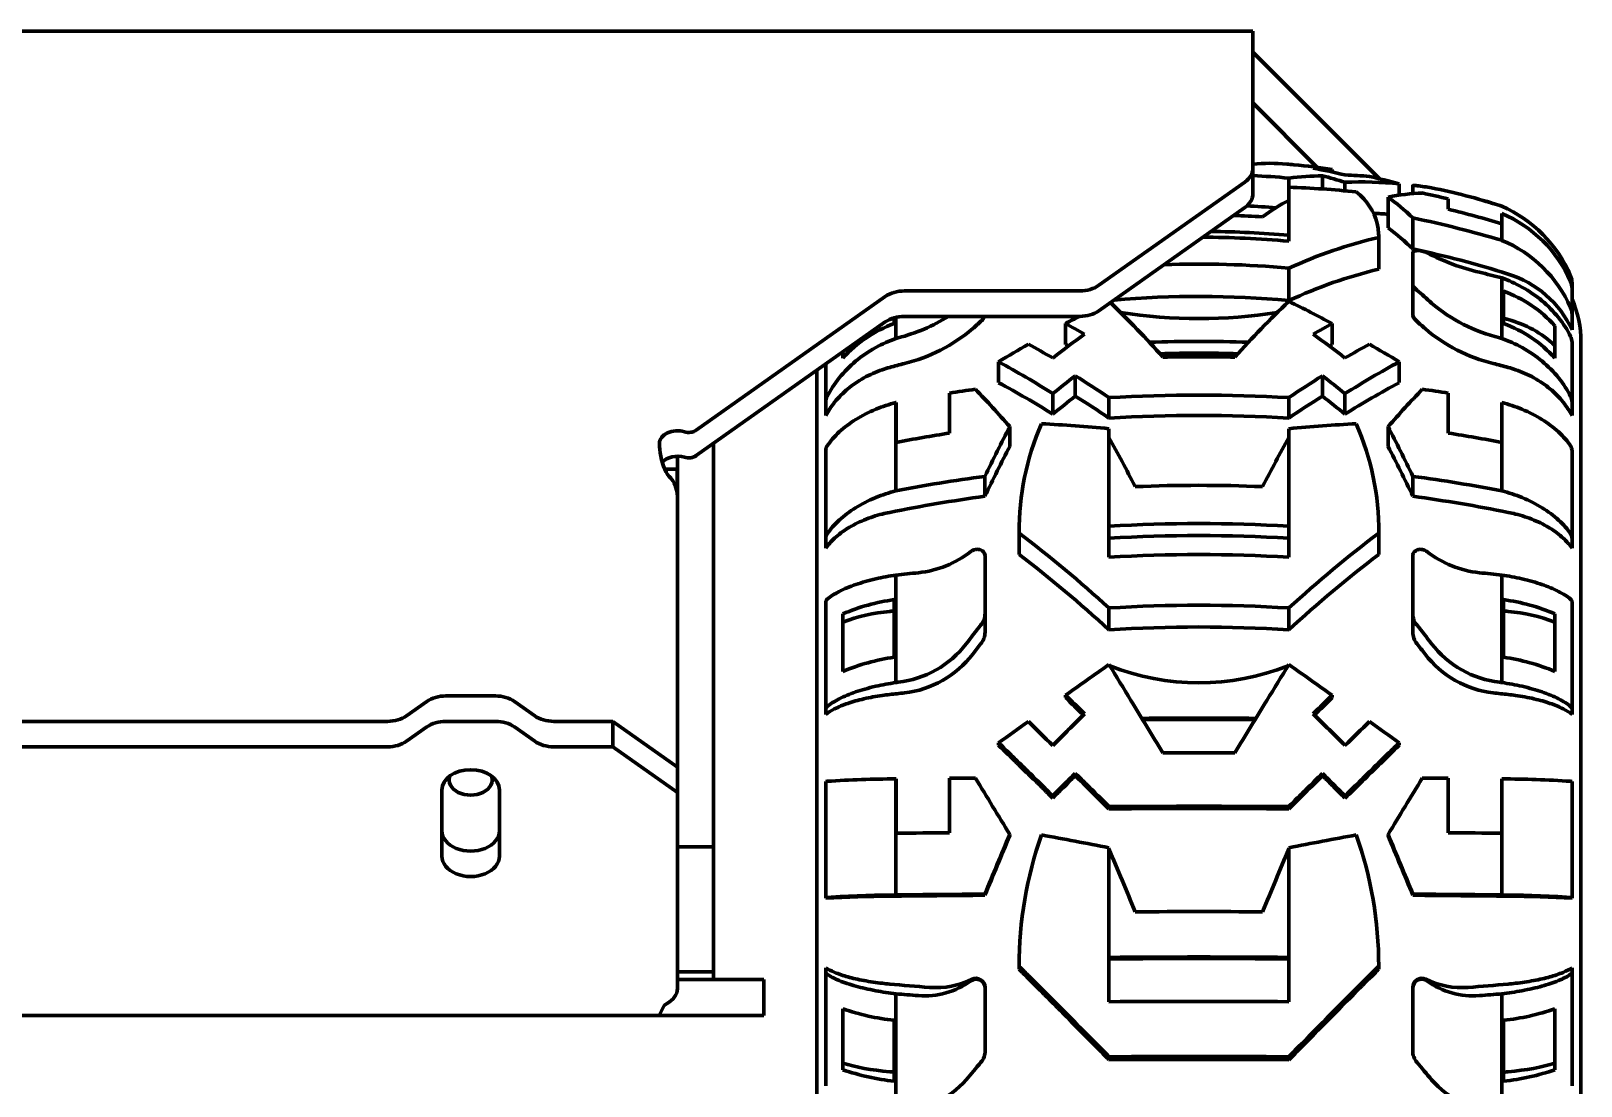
# Model space of a CAD drawing. Header units: millimetres. Extents: x 0 to 1189, y 0 to 841.
# Drawn here: x 292 to 378.2, y 641 to 699.7 of the extents above; entities that cross this region are included whole.
import ezdxf

# ---------------------------------------------------------------- set-up
doc = ezdxf.new("R2010")
doc.units = ezdxf.units.MM
doc.header["$LTSCALE"] = 0.75
doc.layers.add('Visible', color=7, linetype='Continuous', lineweight=70)

msp = doc.modelspace()

# ---------------------------------------------------------------- linework, layer by layer
at = {"layer": 'Visible', "extrusion": (0, 1, 0)}
for p, q in [((359.91, 699.695), (223.91, 699.695)), ((359.91, 699.695), (359.91, 699.106)), ((359.91, 692.049), (359.91, 699.106)), ((359.992, 698.445), (359.91, 698.527)), ((359.992, 698.445), (366.959, 691.478)), ((363.493, 692.116), (359.91, 695.699)), ((359.91, 690.635), (359.91, 692.049)), ((361.91, 691.013), (361.91, 691.521)), ((363.785, 690.913), (363.785, 691.65)), ((364.328, 691.858), (364.328, 691.995)), ((351.35, 685.557), (359.471, 691.299)), ((361.91, 691.013), (361.91, 688.013)), ((365.035, 690.81), (365.035, 691.284)), ((367.433, 688.749), (367.433, 690.464)), ((368.048, 690.571), (368.048, 691.204)), ((368.801, 690.658), (368.801, 691.091)), ((359.471, 689.885), (351.35, 684.142)), ((370.78, 689.784), (370.78, 690.357)), ((373.762, 689.957), (373.762, 689.957)), ((368.814, 687.58), (368.814, 689.302)), ((373.751, 689.549), (373.751, 688.983)), ((373.751, 689.549), (373.762, 689.546)), ((373.762, 688.058), (373.762, 689.546)), ((366.91, 688.221), (366.91, 686.455)), ((368.801, 687.353), (368.801, 685.677)), ((361.91, 684.709), (361.91, 686.513)), ((368.801, 683.954), (368.801, 685.677)), ((373.762, 682.607), (373.762, 685.97)), ((377.66, 685.684), (377.66, 685.683)), ((377.66, 685.398), (377.66, 685.683)), ((377.66, 685.398), (377.66, 683.948)), ((328.959, 677.502), (339.471, 684.935)), ((340.532, 685.246), (350.289, 685.246)), ((373.857, 683.432), (373.857, 685.236)), ((339.963, 683.432), (339.963, 683.753)), ((340.059, 682.607), (340.059, 683.778)), ((350.289, 683.832), (340.532, 683.832)), ((377.66, 683.086), (377.66, 683.948)), ((328.959, 676.088), (339.471, 683.521)), ((349.492, 682.27), (349.492, 683.431)), ((364.328, 682.27), (364.328, 683.431)), ((376.71, 683.309), (376.71, 681.514)), ((337.11, 681.852), (337.11, 681.514)), ((377.66, 682.392), (377.66, 679.062)), ((378.16, 621.105), (378.16, 682.413)), ((336.16, 681.18), (336.16, 679.062)), ((345.772, 680.145), (345.772, 681.305)), ((368.048, 680.145), (368.048, 681.305)), ((335.66, 680.827), (335.66, 621.105)), ((350.035, 679.394), (350.035, 680.533)), ((363.785, 679.394), (363.785, 680.533)), ((343.04, 677.339), (343.04, 679.564)), ((348.785, 678.394), (348.785, 679.533)), ((351.91, 678.18), (351.91, 679.311)), ((361.91, 678.18), (361.91, 679.311)), ((365.035, 678.394), (365.035, 679.533)), ((370.78, 677.339), (370.78, 679.564)), ((336.16, 678.318), (336.16, 679.062)), ((340.07, 679.047), (340.059, 679.045)), ((340.059, 674.136), (340.059, 679.045)), ((340.07, 679.047), (340.07, 676.826)), ((373.751, 679.047), (373.751, 676.826)), ((373.751, 679.047), (373.762, 679.045)), ((373.762, 674.136), (373.762, 679.045)), ((377.66, 678.318), (377.66, 679.062)), ((346.388, 676.604), (346.388, 677.702)), ((351.91, 670.438), (351.91, 677.586)), ((361.91, 677.586), (361.91, 670.438)), ((367.433, 676.604), (367.433, 677.702)), ((329.92, 676.768), (329.92, 673.854)), ((327.92, 673.854), (327.92, 676.054)), ((336.16, 676.388), (336.16, 671.503)), ((377.66, 676.388), (377.66, 671.503)), ((327.904, 675.332), (327.904, 674.71)), ((327.91, 675.272), (327.91, 673.858)), ((327.904, 674.71), (327.904, 673.918)), ((345.007, 673.829), (345.007, 674.932)), ((368.814, 673.829), (368.814, 674.932)), ((327.91, 658.771), (327.91, 673.858)), ((327.92, 673.854), (327.92, 672.793)), ((329.92, 672.793), (329.92, 673.854)), ((327.92, 672.793), (327.92, 663.45)), ((329.92, 672.793), (329.92, 663.45)), ((336.16, 670.951), (336.16, 671.503)), ((346.91, 671.785), (346.91, 670.596)), ((366.91, 671.785), (366.91, 670.596)), ((377.66, 670.951), (377.66, 671.503)), ((345.02, 670.497), (345.02, 667.307)), ((368.801, 670.497), (368.801, 667.307)), ((340.059, 663.474), (340.059, 669.449)), ((373.762, 663.474), (373.762, 669.449)), ((339.963, 664.878), (339.963, 668.083)), ((373.857, 664.878), (373.857, 668.083)), ((336.16, 667.973), (336.16, 662.011)), ((337.11, 667.288), (337.11, 664.087)), ((345.02, 666.272), (345.02, 667.307)), ((351.91, 666.404), (351.91, 667.619)), ((361.91, 666.404), (361.91, 667.619)), ((368.801, 666.272), (368.801, 667.307)), ((376.71, 667.288), (376.71, 664.087)), ((377.66, 667.973), (377.66, 662.011)), ((327.92, 662.39), (327.92, 663.45)), ((329.92, 662.39), (329.92, 663.45)), ((312.85, 661.627), (313.971, 662.42)), ((315.032, 662.731), (317.789, 662.731)), ((318.85, 662.42), (319.971, 661.627)), ((327.92, 662.39), (327.92, 654.783)), ((329.92, 662.39), (329.92, 654.783)), ((349.492, 662.643), (349.492, 662.769)), ((364.328, 662.643), (364.328, 662.769)), ((272.032, 661.317), (311.789, 661.317)), ((317.789, 661.317), (315.032, 661.317)), ((321.032, 661.317), (324.31, 661.317)), ((324.31, 661.317), (327.91, 658.771)), ((324.31, 659.902), (324.31, 661.317)), ((336.16, 661.705), (336.16, 662.011)), ((377.66, 661.705), (377.66, 662.011)), ((313.971, 661.006), (312.85, 660.213)), ((318.85, 661.006), (319.971, 660.213)), ((311.789, 659.902), (272.032, 659.902)), ((324.31, 659.902), (321.032, 659.902)), ((324.31, 659.902), (327.91, 657.357)), ((345.772, 659.995), (345.772, 660.121)), ((368.048, 659.995), (368.048, 660.121)), ((327.91, 657.357), (327.91, 658.771)), ((327.92, 658.359), (327.91, 658.359)), ((336.16, 657.971), (336.16, 651.516)), ((340.07, 658.122), (340.059, 658.122)), ((340.059, 651.666), (340.059, 658.122)), ((340.07, 658.122), (340.07, 655.095)), ((343.04, 655.124), (343.04, 658.151)), ((350.035, 658.301), (350.035, 658.425)), ((363.785, 658.301), (363.785, 658.425)), ((370.78, 655.124), (370.78, 658.151)), ((373.751, 658.122), (373.751, 655.095)), ((373.751, 658.122), (373.762, 658.122)), ((373.762, 651.666), (373.762, 658.122)), ((377.66, 657.971), (377.66, 651.516)), ((314.81, 657.498), (314.81, 653.821)), ((318.01, 653.821), (318.01, 657.498)), ((327.91, 646.467), (327.91, 657.357)), ((348.785, 657.05), (348.785, 657.173)), ((365.035, 657.05), (365.035, 657.173)), ((351.91, 656.455), (351.91, 656.578)), ((361.91, 656.455), (361.91, 656.578)), ((327.92, 654.344), (327.92, 654.783)), ((327.92, 653.904), (327.92, 654.344)), ((327.92, 654.344), (329.92, 654.344)), ((329.92, 654.344), (329.92, 654.783)), ((329.92, 654.344), (329.92, 653.904)), ((346.388, 654.968), (346.388, 655.031)), ((351.91, 645.729), (351.91, 654.294)), ((361.91, 654.294), (361.91, 645.729)), ((367.433, 654.968), (367.433, 655.031)), ((327.92, 653.904), (327.92, 647.822)), ((329.92, 653.904), (329.92, 647.822)), ((345.007, 651.648), (345.007, 651.711)), ((368.814, 651.648), (368.814, 651.711)), ((336.16, 651.485), (336.16, 651.516)), ((377.66, 651.485), (377.66, 651.516)), ((327.92, 647.383), (327.92, 647.822)), ((327.92, 646.959), (327.92, 647.383)), ((327.92, 647.383), (329.92, 647.383)), ((329.92, 647.383), (329.92, 647.822)), ((329.92, 647.383), (329.92, 646.959)), ((336.16, 647.611), (336.16, 647.361)), ((346.91, 647.7), (346.91, 647.542)), ((366.91, 647.7), (366.91, 647.542)), ((377.66, 647.611), (377.66, 647.361)), ((327.91, 646.959), (328.052, 646.959)), ((329.324, 646.959), (328.052, 646.959)), ((329.324, 646.959), (329.474, 646.959)), ((329.474, 646.959), (330.535, 646.959)), ((330.535, 646.959), (331.21, 646.959)), ((332.71, 646.959), (331.21, 646.959)), ((332.71, 644.959), (332.71, 646.959)), ((336.16, 647.361), (336.16, 641.045)), ((345.02, 646.53), (345.02, 646.483)), ((368.801, 646.53), (368.801, 646.483)), ((377.66, 647.361), (377.66, 641.045)), ((340.059, 639.866), (340.059, 646.172)), ((345.02, 646.483), (345.02, 642.998)), ((368.801, 646.483), (368.801, 642.998)), ((373.762, 639.866), (373.762, 646.172)), ((256.91, 644.959), (326.91, 644.959)), ((328.052, 644.959), (326.91, 644.959)), ((329.324, 644.959), (328.052, 644.959)), ((329.324, 644.959), (329.474, 644.959)), ((330.535, 644.959), (329.474, 644.959)), ((330.535, 644.959), (331.21, 644.959)), ((332.71, 644.959), (331.21, 644.959)), ((337.11, 645.335), (337.11, 641.95)), ((376.71, 645.335), (376.71, 641.95)), ((339.963, 641.313), (339.963, 644.695)), ((373.857, 641.313), (373.857, 644.695)), ((351.91, 642.505), (351.91, 642.667)), ((361.91, 642.505), (361.91, 642.667))]:
    msp.add_line(p, q, dxfattribs=at)
at = {"layer": 'Visible', "extrusion": (1e-16, 0, -1)}
for centre, radius, start, end in [((-360.845, 681.288), 11.051, 85.14828, 94.93087), ((-356.91, 635.595), 56.914, 94.92336, 95.32618), ((-365.924, 668.226), 23.076, 87.79297, 95.28264), ((-363.134, 657.278), 34.36, 101.26852, 107.80131), ((-356.91, 635.595), 56.914, 106.17879, 107.22292), ((-370.785, 683.209), 7.375, 113.80812, 157.16397), ((-370.785, 683.209), 7.375, 113.80536, 157.15706), ((-359.241, 677.676), 13.774, 126.49125, 134.02552), ((-370.936, 682.861), 7.257, 112.91544, 156.32503), ((-373.187, 661.682), 27.271, 65.57624, 76.69432), ((-370.972, 681.383), 7.234, 112.68186, 156.03554), ((-375.441, 698.673), 12.734, 283.31263, 297.33223), ((-356.932, 631.647), 55.092, 87.96176, 95.18401), ((-373.219, 660.36), 26.847, 65.0879, 76.40901), ((-372.393, 680.631), 5.812, 107.13764, 155.00972), ((-376.66, 685.684), 1, 157.15706, 180), ((-317.187, 648.106), 50.422, 133.645, 138.43147), ((-356.912, 631.374), 53.568, 84.93842, 95.35331), ((-396.573, 648.164), 50.338, 41.56607, 46.4811), ((-375.794, 691.566), 9.183, 283.57659, 310.3682), ((-371.332, 678.417), 7.271, 110.32143, 137.70858), ((-372.269, 682.413), 5.891, 156.22295, 180), ((-337.774, 692.201), 9.861, 238.07625, 255.86637), ((-356.909, 711.108), 27.404, 260.83053, 279.16503), ((-372.559, 677.768), 6.081, 104.72867, 133.04944), ((-342.48, 676.604), 7.277, 42.44462, 69.77109), ((-338.342, 690.189), 9.242, 229.61122, 256.2374), ((-375.478, 690.193), 9.246, 283.75482, 310.37118), ((-371.341, 676.604), 7.277, 110.22891, 137.55538), ((-319.644, 633.421), 54.549, 118.61923, 122.29139), ((-356.91, 598.867), 82.916, 88.49848, 91.50152), ((-394.177, 633.421), 54.549, 57.70861, 61.38077), ((-321.198, 634.389), 51.937, 118.2394, 122.08476), ((-392.623, 634.389), 51.937, 57.91524, 61.7606), ((-319.645, 630.385), 57.667, 121.80288, 124.02211), ((-394.176, 630.385), 57.667, 55.97789, 58.19712), ((-361.749, 671.898), 14.839, 359.56369, 23.6898), ((-352.283, 671.941), 14.628, 156.13366, 180.61284), ((-356.91, 589.423), 85.015, 87.61241, 92.38759), ((-356.91, 588.127), 84.186, 86.59507, 93.40493), ((-301.181, 611.826), 75.407, 127.33177, 132.27839), ((-356.91, 589.031), 82.615, 86.53026, 93.46974), ((-412.639, 611.826), 75.407, 47.72161, 52.66823), ((-340.697, 675.302), 5.757, 232.1892, 263.87125), ((-356.91, 586.328), 84.259, 86.59801, 93.40199), ((-373.124, 675.302), 5.757, 276.12875, 307.8108), ((-301.626, 611.505), 74.447, 127.46504, 132.48814), ((-412.195, 611.505), 74.447, 47.51186, 52.53496), ((-341.466, 657.144), 11.041, 66.76278, 82.17855), ((-372.354, 657.144), 11.041, 97.82145, 113.23722), ((-340.717, 656.975), 10.501, 69.90769, 84.52236), ((-343.992, 667.326), 1.028, 181.05997, 219.27913), ((-356.91, 585.309), 82.462, 86.52378, 93.47622), ((-373.103, 656.975), 10.501, 95.47764, 110.09231), ((-356.91, 587.026), 79.536, 86.39573, 93.60427), ((-339.535, 669.049), 5.6, 217.58453, 263.36234), ((-343.978, 666.291), 1.042, 181.05691, 219.00485), ((-369.841, 666.29), 1.04, 320.98094, 358.99021), ((-374.28, 669.04), 5.59, 276.59544, 322.45493), ((-341.466, 653.893), 11.086, 66.86502, 82.2126), ((-339.886, 668.466), 5.608, 217.57313, 263.28642), ((-373.931, 668.46), 5.6, 276.67949, 322.45039), ((-372.355, 653.893), 11.086, 97.7874, 113.13498), ((-356.91, 676.894), 13.439, 248.35986, 291.63925), ((-356.911, -114.937), 776.355, 89.76938, 90.230546), ((-340.532, 590.638), 67.484, 86.35256, 89.59833), ((-373.289, 590.638), 67.484, 90.40167, 93.64744), ((-368.75, 647.72), 21.84, 359.94783, 19.4788), ((-345.123, 647.729), 21.787, 160.49725, 180.07612), ((-339.901, 588.331), 63.265, 86.61042, 89.83156), ((-340.534, 583.499), 68.167, 86.38698, 89.60018), ((-373.286, 583.499), 68.167, 90.39982, 93.61302), ((-373.92, 588.331), 63.265, 90.16844, 93.38958), ((-356.91, 11.068), 639.672, 89.682769, 90.317231), ((-356.91, 15.061), 633.156, 89.547534, 90.452466), ((-356.91, 26.807), 621.322, 89.538915, 90.461085), ((-341.649, 650.445), 4.39, 234.05209, 274.41078), ((-342.279, 651.088), 4.576, 243.81044, 274.2767), ((-344.517, 646.482), 0.502, 54.53795, 179.87331), ((-344.517, 646.529), 0.503, 64.24796, 179.84549), ((-369.304, 646.529), 0.503, 0.15328, 115.7517), ((-369.303, 646.482), 0.502, 0.12496, 125.46411), ((-371.542, 651.088), 4.576, 265.72323, 296.18957), ((-372.172, 650.445), 4.39, 265.58922, 305.94792), ((-356.91, 12.047), 633.702, 89.547923, 90.452077), ((-330.114, 643.772), 3.417, 20.33046, 31.31473), ((-341.392, 657.77), 13.152, 276.23778, 289.00254), ((-372.428, 657.77), 13.152, 250.99746, 263.76222), ((-344.034, 642.998), 0.985, 179.98256, 220.09362), ((-356.91, 22.523), 620.164, 89.538054, 90.461946), ((-356.91, 44.408), 598.118, 89.521027, 90.478973), ((-369.786, 642.998), 0.985, 319.90578, 0.01775), ((-341.393, 654.447), 13.211, 276.21118, 288.91654), ((-340.603, 644.258), 4.421, 220.34504, 275.46766), ((-373.22, 644.264), 4.427, 264.57032, 319.61889), ((-372.428, 654.447), 13.211, 251.08346, 263.78882)]:
    msp.add_arc(centre, radius, start, end, dxfattribs=at)
at = {"layer": 'Visible'}
for centre, major_axis, ratio, start_param, end_param in [((358.41, 692.049), (1.5, 0), 0.707107, -0.785398, 0), ((358.498, 645.225), (11.093, 45.851), 0.686102, 0.100006, 0.141762), ((364.811, 644.279), (-15.821, 46.476), 0.790947, -0.487397, -0.446003), ((358.41, 690.635), (1.5, 0), 0.707107, -0.785398, 0), ((366.974, 650.812), (-4.747, 41.31), 0.369934, -0.416417, -0.329851), ((360.415, 646.508), (10.467, 44.256), 0.613565, 0.037825, 0.06729), ((361.73, 649.703), (3.879, 41.366), 0.374745, 0.233921, 0.325268), ((365.302, 662.83), (-38.426, 11.843), 0.706668, 4.710032, 4.713244), ((356.911, 635.842), (-55.123, 0), 0.961262, 4.39516, 4.49474), ((350.289, 686.307), (-1.5, 0), 0.707107, 1.570796, 2.356194), ((360.415, 647.798), (-12.18, 43.816), 0.603211, -0.761914, -0.732449), ((340.532, 682.771), (-1.5, 0), 0.707107, -1.570796, -0.785398), ((350.289, 684.892), (-1.5, 0), 0.707107, 1.570796, 2.356194), ((356.34, 639.178), (55.789, 1.522), 0.837783, 1.223945, 1.22864), ((357.372, 647.991), (-28.632, 37.376), 0.454512, -0.82902, -0.796353), ((360.434, 647.85), (-11.692, 42.062), 0.603211, -0.761964, -0.744691), ((358.498, 646.774), (28.688, 37.449), 0.454515, 0.796303, 0.838059), ((364.811, 651.612), (-35.993, 33.388), 0.523989, -1.199329, -1.157934), ((365.304, 660.107), (-39.064, 7.54), 0.598663, 4.610648, 4.61386), ((356.91, 645.278), (56.484, 0), 0.642788, 1.53538, 1.606212), ((356.911, 637.574), (-55.122, 0), 0.829039, 4.39516, 4.410898), ((350.64, 650.796), (28.576, 37.303), 0.454531, 1.053486, 1.091134), ((355.158, 646.511), (-28.815, 37.614), 0.454504, -0.938241, -0.881829), ((337.162, 679.062), (1.002, 0), 0.829024, 2.743053, 3.141422), ((356.905, 645.879), (56.445, 0), 0.61565, 1.79267, 1.818978), ((366.974, 652.978), (-12.979, 39.504), 0.23694, -1.061241, -0.974675), ((328.535, 677.802), (-0.6, 0), 0.707107, 1.169795, 2.356194), ((356.909, 643.406), (-56.838, 0), 0.615638, -1.324294, -1.270002), ((352.091, 649.513), (-12.465, 39.634), 0.252293, -0.974759, -0.883412), ((361.73, 649.513), (12.465, 39.634), 0.252293, 0.883412, 0.974759), ((327.91, 675.346), (-1, 0), 0.707107, 4.311388, 5.72557), ((328.535, 676.388), (0.6, 0), 0.707107, 4.311388, 5.497787), ((366.989, 652.961), (-12.417, 37.792), 0.236931, -1.065513, -0.975008), ((327.31, 675.272), (0.6, 0), 0.707107, 0, 0.142534), ((327.31, 673.858), (0.6, 0), 0.707107, 0, 0.142534), ((356.911, 640.692), (-55.123, 0), 0.615662, 4.39516, 4.49474), ((337.162, 671.503), (1.002, 0), 0.615642, 2.743139, 3.141508), ((356.9, 651.031), (-56.426, 0), 0.342007, -1.290868, -1.267691), ((356.337, 649.078), (55.81, 0.214), 0.345729, 1.245443, 1.250137), ((360.415, 650.6), (-25.733, 37.496), 0.362452, -1.414987, -1.385522), ((360.434, 650.618), (-24.703, 35.995), 0.362453, -1.415037, -1.397764), ((356.911, 644.896), (55.122, 0), 0.342022, 1.253569, 1.269307), ((365.304, 654.192), (-39.32, 2.117), 0.252121, 4.509181, 4.512393), ((337.162, 662.012), (1.002, 0), 0.341997, 2.743191, 3.14156), ((357.372, 651.718), (-33.252, 33.333), 0.049314, -1.315113, -1.282447), ((311.789, 662.377), (1.5, 0), 0.707107, 4.712389, 5.497787), ((321.032, 662.377), (-1.5, 0), 0.707107, 0.785398, 1.570796), ((358.498, 650.228), (33.316, 33.398), 0.049318, 1.282398, 1.324154), ((364.811, 659.001), (-39.987, 28.484), 0.056886, 4.671913, 4.713307), ((356.91, 655.628), (-56.484, 0), 0.069756, 4.676973, 4.747805), ((316.41, 657.498), (-1.6, 0), 0.707107, 3.141593, 6.283185), ((356.905, 656.243), (56.445, 0), 0.034884, 1.792666, 1.818973), ((350.64, 655.75), (33.187, 33.268), 0.04934, 1.539587, 1.577235), ((355.158, 650.05), (-33.464, 33.546), 0.049303, -1.424331, -1.36792), ((316.41, 655.236), (-1.6, 0), 0.707107, 0, 3.141593), ((356.909, 653.202), (56.838, 0), 0.034869, 1.817288, 1.871579), ((366.974, 654.678), (-15.994, 38.383), 0.013443, 4.629406, 4.715972), ((366.988, 654.643), (-15.301, 36.72), 0.013454, 4.625136, 4.715641), ((316.41, 653.821), (-1.6, 0), 0.707107, 0, 3.141593), ((352.091, 650.181), (-15.928, 38.373), 0.033473, -1.570382, -1.479035), ((361.73, 650.181), (15.928, 38.373), 0.033473, 1.479035, 1.570382), ((337.162, 651.517), (1.002, 0), 0.034875, 2.743231, 3.1416), ((356.911, 649.77), (-55.123, 0), 0.0349, 4.395161, 4.494741), ((356.922, 661.013), (-54.642, 0.001), 0.275688, 1.84814, 1.890707), ((356.92, 661.017), (56.426, 0), 0.275651, -1.290895, -1.267718), ((353.406, 653.845), (29.096, 34.951), 0.016752, 4.362175, 4.39164), ((372.269, 643.38), (5.891, 0), 0.275646, -1.253816, -0.716911), ((365.446, 649.055), (38.059, 1.692), 0.204317, -1.357049, -1.350348)]:
    msp.add_ellipse(centre, major_axis=major_axis, ratio=ratio, start_param=start_param, end_param=end_param, dxfattribs=at)
at = {"layer": 'Visible', "extrusion": (1e-16, 0, -1)}
for centre, major_axis, ratio, start_param, end_param in [((356.91, 636.578), (56.845, 0), 0.970296, -1.517997, -1.482724), ((358.663, 644.976), (11.143, 46.054), 0.686099, -0.241953, -0.185541), ((356.448, 645.703), (11.072, 45.763), 0.686102, -0.132725, -0.100058), ((363.18, 646.209), (-11.048, 45.673), 0.686107, 0.357175, 0.394823), ((357.438, 636.395), (41.878, 37.23), 0.955445, -0.785157, -0.716434), ((356.915, 637.761), (56.445, 0), 0.961258, -1.348926, -1.322618), ((356.91, 636.58), (-55.091, 0), 0.970296, 1.619286, 1.648646), ((356.912, 636.8), (56.838, 0), 0.961253, -1.324302, -1.27001), ((356.92, 641.323), (-56.426, 0), 0.829029, 1.850716, 1.873893), ((376.659, 685.683), (1.002, 0), 0.999392, -0.398361, 0.000008), ((340.532, 684.185), (-1.5, 0), 0.707107, 0.785398, 1.570796), ((357.482, 639.173), (-55.792, 1.528), 0.837822, 1.223836, 1.228531), ((376.659, 683.948), (-1.002, 0), 0.961255, 2.743271, 3.14164), ((353.387, 647.85), (11.692, 42.062), 0.603211, -0.761964, -0.744691), ((356.448, 647.991), (28.632, 37.376), 0.454512, -0.82902, -0.796353), ((348.521, 660.095), (39.075, 7.54), 0.598819, 4.610593, 4.613804), ((349.009, 651.612), (35.993, 33.388), 0.523989, -1.199329, -1.157934), ((355.322, 646.774), (-28.688, 37.449), 0.454515, 0.796303, 0.838059), ((357.37, 648.048), (-27.517, 35.918), 0.454494, 0.786561, 0.791955), ((356.91, 646.892), (-55.296, 0), 0.642788, 1.520965, 1.620628), ((356.45, 648.048), (27.517, 35.918), 0.454494, -0.791955, -0.786561), ((356.909, 637.574), (-55.122, 0), 0.829039, 1.253567, 1.269305), ((358.663, 646.511), (28.815, 37.614), 0.454504, -0.938241, -0.881829), ((363.18, 650.796), (-28.576, 37.303), 0.454531, 1.053486, 1.091134), ((350.606, 650.799), (27.471, 35.86), 0.454513, -1.092328, -1.053165), ((356.91, 642.914), (56.845, 0), 0.642788, 4.624317, 4.800461), ((363.215, 650.799), (-27.471, 35.86), 0.454513, 1.053165, 1.092328), ((356.915, 645.879), (56.445, 0), 0.61565, -1.348922, -1.322614), ((376.659, 679.062), (-1.002, 0), 0.829024, 2.743053, 3.141422), ((346.847, 652.978), (12.979, 39.504), 0.23694, -1.061241, -0.974675), ((356.383, 640.272), (-54.165, 14.353), 0.643308, 1.251733, 1.320455), ((356.91, 642.915), (-55.091, 0), 0.642788, 1.479912, 1.66168), ((357.438, 640.272), (54.165, 14.353), 0.643308, -1.320455, -1.251733), ((327.91, 676.761), (-1, 0), 0.707107, 0, 1.971798), ((356.912, 643.406), (56.838, 0), 0.615638, -1.324294, -1.270002), ((346.831, 652.961), (12.417, 37.792), 0.236931, -1.065513, -0.975008), ((356.91, 640.692), (55.123, 0), 0.615662, 4.39516, 4.49474), ((376.659, 671.503), (-1.002, 0), 0.615642, 2.743139, 3.141508), ((356.92, 651.031), (-56.426, 0), 0.342007, 1.850725, 1.873902), ((357.481, 649.081), (-55.805, 0.213), 0.345709, 1.245471, 1.250165), ((353.406, 650.6), (25.733, 37.496), 0.362452, -1.414987, -1.385522), ((353.387, 650.618), (24.703, 35.995), 0.362453, -1.415037, -1.397764), ((356.909, 644.896), (55.122, 0), 0.342022, 4.395161, 4.4109), ((348.516, 654.192), (39.32, 2.117), 0.252116, 4.509186, 4.512398), ((315.032, 661.67), (-1.5, 0), 0.707107, 0.785398, 1.570796), ((317.789, 661.67), (1.5, 0), 0.707107, -1.570796, -0.785398), ((357.37, 651.727), (-31.956, 32.033), 0.049308, 1.272645, 1.304677), ((356.448, 651.718), (33.252, 33.333), 0.049314, -1.315113, -1.282447), ((356.451, 651.727), (31.956, 32.033), 0.049308, -1.304677, -1.272645), ((376.659, 662.012), (-1.002, 0), 0.341997, 2.743191, 3.14156), ((315.032, 660.256), (-1.5, 0), 0.707107, 0.785398, 1.570796), ((317.789, 660.256), (1.5, 0), 0.707107, -1.570796, -0.785398), ((349.009, 659.001), (39.987, 28.484), 0.056886, 4.671913, 4.713307), ((355.322, 650.228), (-33.316, 33.398), 0.049318, 1.282398, 1.324154), ((356.91, 657.632), (-55.296, 0), 0.069756, 1.513481, 1.628112), ((311.789, 660.963), (-1.5, 0), 0.707107, 3.926991, 4.712389), ((321.032, 660.963), (-1.5, 0), 0.707107, 4.712389, 5.497787), ((316.41, 658.064), (1.2, 0), 0.707107, -0.25268, 3.394273), ((350.606, 655.72), (31.903, 31.981), 0.049336, 4.704762, 4.743925), ((358.663, 650.05), (33.464, 33.546), 0.049303, -1.424331, -1.36792), ((363.18, 655.75), (-33.187, 33.268), 0.04934, 1.539587, 1.577235), ((363.214, 655.72), (-31.903, 31.981), 0.049336, 1.53926, 1.578423), ((356.915, 656.243), (-56.445, 0), 0.034884, 1.792666, 1.818973), ((356.91, 652.628), (-56.845, 0), 0.069756, 1.482724, 1.658869), ((356.91, 652.628), (-55.091, 0), 0.069756, 1.479912, 1.66168), ((356.912, 653.202), (-56.838, 0), 0.034869, 1.817288, 1.871579), ((346.847, 654.678), (15.994, 38.383), 0.013443, 4.629406, 4.715972), ((346.832, 654.643), (15.301, 36.72), 0.013454, 4.625136, 4.715641), ((356.383, 648.536), (-54.938, 11.029), 0.085448, 1.403431, 1.472154), ((357.438, 648.536), (54.938, 11.029), 0.085448, -1.472154, -1.403431), ((356.91, 649.77), (-55.123, 0), 0.0349, 1.253568, 1.353148), ((376.659, 651.517), (-1.002, 0), 0.034875, 2.743231, 3.1416), ((356.898, 661.013), (54.642, 0.001), 0.275688, 1.84814, 1.890707), ((326.41, 646.467), (-1.5, 0), 0.707107, 3.141593, 4.068888), ((356.9, 661.017), (56.426, 0), 0.275651, 1.850698, 1.873875), ((327.91, 645.053), (1, 0), 0.707107, 3.915597, 4.068888), ((341.551, 643.38), (5.891, 0), 0.275646, 1.887777, 2.424682), ((360.415, 653.845), (-29.096, 34.951), 0.016752, 4.362175, 4.39164), ((348.374, 649.055), (-38.058, 1.692), 0.204314, -1.357053, -1.350352)]:
    msp.add_ellipse(centre, major_axis=major_axis, ratio=ratio, start_param=start_param, end_param=end_param, dxfattribs=at)
at = {"layer": 'Visible'}
for points in [[(364.328, 691.995), (363.637, 692.104), (362.922, 692.194), (362.193, 692.263)], [(365.035, 691.691), (364.448, 691.838), (363.858, 691.964), (363.267, 692.068)], [(367.433, 690.464), (368.058, 690.587), (368.696, 690.664), (369.336, 690.689)], [(360.452, 689.364), (359.91, 689.397), (359.374, 689.422), (358.843, 689.44)], [(366.625, 689.557), (366.894, 689.546), (367.163, 689.53), (367.433, 689.509)], [(373.762, 688.058), (372.178, 688.528), (370.513, 688.95), (368.814, 689.302)], [(357.134, 688.233), (358.663, 688.226), (360.274, 688.155), (361.91, 688.013)], [(357.588, 688.553), (358.981, 688.536), (360.435, 688.465), (361.91, 688.337)], [(364.328, 683.431), (363.548, 683.848), (362.737, 684.263), (361.91, 684.666)], [(339.666, 683.637), (339.682, 683.642), (339.698, 683.646), (339.715, 683.651)], [(349.492, 683.431), (349.743, 683.565), (349.996, 683.698), (350.252, 683.831)], [(348.785, 681.516), (349.372, 681.969), (349.963, 682.41), (350.553, 682.837)], [(365.035, 681.516), (364.448, 681.969), (363.858, 682.41), (363.267, 682.837)], [(346.388, 677.702), (345.762, 678.415), (345.124, 679.113), (344.484, 679.777)], [(367.433, 677.702), (368.058, 678.415), (368.696, 679.112), (369.336, 679.777)], [(327.198, 675.339), (327.293, 675.338), (327.408, 675.337), (327.535, 675.337)], [(327.904, 675.332), (327.874, 675.334), (327.729, 675.336), (327.535, 675.337)], [(327.904, 673.918), (327.874, 674.248), (327.729, 674.659), (327.535, 674.83)], [(340.059, 674.136), (341.643, 674.436), (343.307, 674.707), (345.007, 674.932)], [(373.762, 674.136), (372.178, 674.436), (370.513, 674.706), (368.814, 674.932)], [(349.492, 662.769), (350.272, 663.321), (351.084, 663.893), (351.91, 664.474)], [(364.328, 662.769), (363.548, 663.321), (362.737, 663.893), (361.91, 664.474)], [(348.785, 659.975), (349.372, 660.561), (349.963, 661.149), (350.553, 661.735)], [(365.035, 659.975), (364.448, 660.561), (363.858, 661.149), (363.267, 661.735)], [(346.388, 655.031), (345.762, 656.062), (345.124, 657.113), (344.484, 658.163)], [(367.433, 655.031), (368.058, 656.062), (368.696, 657.113), (369.336, 658.163)], [(340.059, 651.666), (341.643, 651.683), (343.307, 651.698), (345.007, 651.711)], [(373.762, 651.666), (372.178, 651.683), (370.513, 651.698), (368.814, 651.711)]]:
    msp.add_open_spline(points, degree=3, dxfattribs=at)
for points, knots in [([(366.91, 688.221), (366.91, 688.491), (366.88, 688.75), (366.656, 689.675), (366.269, 690.26), (365.66, 690.748)], [11.8642356, 11.8642356, 11.8642356, 11.8642356, 12.0649624, 12.0649624, 12.6112644, 12.6112644, 12.6112644, 12.6112644]), ([(369.032, 691.096), (369.019, 691.098), (369.005, 691.099), (368.928, 691.107), (368.877, 691.11), (368.82, 691.106), (368.806, 691.102), (368.802, 691.095), (368.801, 691.094), (368.801, 691.093), (368.801, 691.091)], [-0.06746772, -0.06746772, -0.06746772, -0.06746772, -0.06067751, -0.06067751, -0.02604643, -0.02604643, 0, 0, 0, 0.00449234, 0.00449234, 0.00449234, 0.00449234]), ([(368.801, 687.353), (368.801, 687.361), (368.802, 687.369), (368.809, 687.394), (368.819, 687.41), (368.855, 687.443), (368.884, 687.458), (368.962, 687.481), (369.013, 687.488), (369.129, 687.489), (369.194, 687.484), (369.325, 687.461), (369.391, 687.444), (369.504, 687.404), (369.552, 687.384), (369.595, 687.361)], [-0.318504, -0.318504, -0.318504, -0.318504, -0.3128202, -0.3128202, -0.2999436, -0.2999436, -0.2831266, -0.2831266, -0.2636299, -0.2636299, -0.2433808, -0.2433808, -0.2231503, -0.2231503, -0.2067842, -0.2067842, -0.2067842, -0.2067842]), ([(369.032, 685.289), (369.019, 685.301), (369.005, 685.313), (368.928, 685.387), (368.877, 685.451), (368.82, 685.562), (368.806, 685.609), (368.802, 685.654), (368.801, 685.662), (368.801, 685.669), (368.801, 685.677)], [-0.06746772, -0.06746772, -0.06746772, -0.06746772, -0.06067751, -0.06067751, -0.02604643, -0.02604643, 0, 0, 0, 0.00449234, 0.00449234, 0.00449234, 0.00449234]), ([(377.582, 682.718), (377.409, 683.062), (377.181, 683.423), (376.634, 684.106), (376.313, 684.427), (375.668, 684.964), (375.285, 685.231), (374.514, 685.661), (374.132, 685.833), (373.762, 685.97)], [3.5813627, 3.5813627, 3.5813627, 3.5813627, 3.7158313, 3.7158313, 3.8534291, 3.8534291, 3.9901307, 3.9901307, 4.1091636, 4.1091636, 4.1091636, 4.1091636]), ([(377.66, 685.398), (377.66, 685.518), (377.631, 685.66), (377.583, 685.772), (377.582, 685.774), (377.582, 685.775)], [-0.14890922, -0.14890922, -0.14890922, -0.14890922, -0.11134107, -0.11134107, -0.11090246, -0.11090246, -0.11090246, -0.11090246]), ([(344.788, 683.558), (344.824, 683.59), (344.857, 683.622), (344.936, 683.714), (344.973, 683.773), (344.995, 683.832), (344.995, 683.832), (344.995, 683.832)], [0.57879869, 0.57879869, 0.57879869, 0.57879869, 0.59663945, 0.59663945, 0.62828561, 0.62828561, 0.62832515, 0.62832515, 0.62832515, 0.62832515]), ([(369.032, 683.558), (369.004, 683.583), (368.978, 683.609), (368.898, 683.695), (368.857, 683.756), (368.811, 683.864), (368.801, 683.91), (368.801, 683.954)], [-0.38982351, -0.38982351, -0.38982351, -0.38982351, -0.37572875, -0.37572875, -0.34303316, -0.34303316, -0.31763577, -0.31763577, -0.31763577, -0.31763577]), ([(377.66, 682.392), (377.66, 682.496), (377.631, 682.618), (377.583, 682.715), (377.582, 682.717), (377.582, 682.718)], [-0.14890922, -0.14890922, -0.14890922, -0.14890922, -0.11134107, -0.11134107, -0.11090246, -0.11090246, -0.11090246, -0.11090246]), ([(340.059, 682.607), (339.686, 682.47), (339.301, 682.297), (338.526, 681.868), (338.143, 681.603), (337.499, 681.069), (337.18, 680.751), (336.637, 680.077), (336.411, 679.723), (336.239, 679.384)], [-4.0816675, -4.0816675, -4.0816675, -4.0816675, -3.9618291, -3.9618291, -3.8252836, -3.8252836, -3.6886674, -3.6886674, -3.5563533, -3.5563533, -3.5563533, -3.5563533]), ([(373.762, 682.607), (374.135, 682.47), (374.52, 682.297), (375.294, 681.868), (375.677, 681.603), (376.321, 681.069), (376.641, 680.751), (377.184, 680.077), (377.41, 679.723), (377.582, 679.384)], [0.2897036, 0.2897036, 0.2897036, 0.2897036, 0.409542, 0.409542, 0.5460875, 0.5460875, 0.6827036, 0.6827036, 0.8150178, 0.8150178, 0.8150178, 0.8150178]), ([(336.16, 678.318), (336.292, 678.566), (336.459, 678.823), (336.874, 679.337), (337.129, 679.591), (337.643, 680.018), (337.949, 680.229), (338.608, 680.595), (338.962, 680.748), (339.43, 680.909), (339.57, 680.952), (339.715, 680.992)], [2.8500439, 2.8500439, 2.8500439, 2.8500439, 2.9462515, 2.9462515, 3.0553759, 3.0553759, 3.1644386, 3.1644386, 3.2735014, 3.2735014, 3.3166644, 3.3166644, 3.3166644, 3.3166644]), ([(377.66, 678.318), (377.528, 678.566), (377.361, 678.823), (376.947, 679.337), (376.691, 679.591), (376.177, 680.018), (375.871, 680.229), (375.212, 680.595), (374.859, 680.748), (374.39, 680.909), (374.25, 680.952), (374.106, 680.992)], [-0.6414978, -0.6414978, -0.6414978, -0.6414978, -0.5452902, -0.5452902, -0.4361658, -0.4361658, -0.3271031, -0.3271031, -0.2180403, -0.2180403, -0.1748773, -0.1748773, -0.1748773, -0.1748773]), ([(336.239, 676.63), (336.412, 676.886), (336.64, 677.154), (337.187, 677.661), (337.508, 677.899), (338.153, 678.298), (338.535, 678.496), (339.307, 678.815), (339.688, 678.943), (340.059, 679.045)], [3.5813627, 3.5813627, 3.5813627, 3.5813627, 3.7158313, 3.7158313, 3.8534291, 3.8534291, 3.9901307, 3.9901307, 4.1091636, 4.1091636, 4.1091636, 4.1091636]), ([(377.582, 676.63), (377.409, 676.886), (377.181, 677.154), (376.634, 677.661), (376.313, 677.899), (375.668, 678.298), (375.285, 678.496), (374.514, 678.815), (374.132, 678.943), (373.762, 679.045)], [-0.8176817, -0.8176817, -0.8176817, -0.8176817, -0.683213, -0.683213, -0.5456153, -0.5456153, -0.4089137, -0.4089137, -0.2898807, -0.2898807, -0.2898807, -0.2898807]), ([(327.535, 674.83), (327.287, 675.049), (327.083, 675.534), (326.983, 676.058), (326.935, 676.308), (326.91, 676.557), (326.91, 676.761)], [-3.158197, -3.158197, -3.158197, -3.158197, -2.354814, -2.354814, -2.354814, -1.971798, -1.971798, -1.971798, -1.971798]), ([(336.16, 676.388), (336.16, 676.465), (336.189, 676.556), (336.238, 676.628), (336.238, 676.629), (336.239, 676.63)], [0.44681284, 0.44681284, 0.44681284, 0.44681284, 0.48438099, 0.48438099, 0.4848196, 0.4848196, 0.4848196, 0.4848196]), ([(377.66, 676.388), (377.66, 676.465), (377.631, 676.556), (377.583, 676.628), (377.582, 676.629), (377.582, 676.63)], [-0.14890922, -0.14890922, -0.14890922, -0.14890922, -0.11134107, -0.11134107, -0.11090246, -0.11090246, -0.11090246, -0.11090246]), ([(340.059, 674.136), (339.686, 674.034), (339.301, 673.906), (338.526, 673.587), (338.143, 673.39), (337.499, 672.993), (337.18, 672.757), (336.637, 672.257), (336.411, 671.994), (336.239, 671.742)], [0.2897036, 0.2897036, 0.2897036, 0.2897036, 0.409542, 0.409542, 0.5460875, 0.5460875, 0.6827036, 0.6827036, 0.8150178, 0.8150178, 0.8150178, 0.8150178]), ([(373.762, 674.136), (374.135, 674.034), (374.52, 673.906), (375.294, 673.587), (375.677, 673.39), (376.321, 672.993), (376.641, 672.757), (377.184, 672.257), (377.41, 671.994), (377.582, 671.742)], [-4.0816675, -4.0816675, -4.0816675, -4.0816675, -3.9618291, -3.9618291, -3.8252836, -3.8252836, -3.6886674, -3.6886674, -3.5563533, -3.5563533, -3.5563533, -3.5563533]), ([(336.16, 670.951), (336.292, 671.135), (336.459, 671.325), (336.874, 671.707), (337.129, 671.896), (337.643, 672.213), (337.949, 672.37), (338.608, 672.641), (338.962, 672.755), (339.43, 672.875), (339.57, 672.907), (339.715, 672.936)], [2.8500439, 2.8500439, 2.8500439, 2.8500439, 2.9462515, 2.9462515, 3.0553759, 3.0553759, 3.1644386, 3.1644386, 3.2735014, 3.2735014, 3.3166644, 3.3166644, 3.3166644, 3.3166644]), ([(377.66, 670.951), (377.528, 671.135), (377.361, 671.325), (376.947, 671.707), (376.691, 671.896), (376.177, 672.213), (375.871, 672.37), (375.212, 672.641), (374.859, 672.755), (374.39, 672.875), (374.25, 672.907), (374.106, 672.936)], [-0.6414978, -0.6414978, -0.6414978, -0.6414978, -0.5452902, -0.5452902, -0.4361658, -0.4361658, -0.3271031, -0.3271031, -0.2180403, -0.2180403, -0.1748773, -0.1748773, -0.1748773, -0.1748773]), ([(345.02, 670.497), (345.02, 670.528), (345.016, 670.559), (344.998, 670.628), (344.982, 670.666), (344.928, 670.747), (344.886, 670.786), (344.789, 670.844), (344.736, 670.863), (344.619, 670.883), (344.555, 670.882), (344.424, 670.859), (344.357, 670.835), (344.272, 670.786), (344.248, 670.771), (344.226, 670.754)], [0.0011854, 0.0011854, 0.0011854, 0.0011854, 0.0118921, 0.0118921, 0.0261366, 0.0261366, 0.045713, 0.045713, 0.0638758, 0.0638758, 0.0833592, 0.0833592, 0.1044028, 0.1044028, 0.1129139, 0.1129139, 0.1129139, 0.1129139]), ([(368.801, 670.497), (368.801, 670.513), (368.802, 670.53), (368.809, 670.583), (368.819, 670.619), (368.855, 670.696), (368.884, 670.735), (368.962, 670.806), (369.013, 670.836), (369.129, 670.874), (369.194, 670.883), (369.325, 670.875), (369.391, 670.86), (369.504, 670.814), (369.552, 670.787), (369.595, 670.754)], [-0.318504, -0.318504, -0.318504, -0.318504, -0.3128202, -0.3128202, -0.2999436, -0.2999436, -0.2831266, -0.2831266, -0.2636299, -0.2636299, -0.2433808, -0.2433808, -0.2231503, -0.2231503, -0.2067842, -0.2067842, -0.2067842, -0.2067842]), ([(336.239, 668.108), (336.412, 668.25), (336.64, 668.399), (337.187, 668.68), (337.508, 668.813), (338.153, 669.035), (338.535, 669.144), (339.307, 669.322), (339.688, 669.393), (340.059, 669.449)], [-0.8176817, -0.8176817, -0.8176817, -0.8176817, -0.683213, -0.683213, -0.5456153, -0.5456153, -0.4089137, -0.4089137, -0.2898807, -0.2898807, -0.2898807, -0.2898807]), ([(377.582, 668.108), (377.409, 668.25), (377.181, 668.399), (376.634, 668.68), (376.313, 668.813), (375.668, 669.035), (375.285, 669.144), (374.514, 669.322), (374.132, 669.393), (373.762, 669.449)], [3.5813627, 3.5813627, 3.5813627, 3.5813627, 3.7158313, 3.7158313, 3.8534291, 3.8534291, 3.9901307, 3.9901307, 4.1091636, 4.1091636, 4.1091636, 4.1091636]), ([(336.16, 667.973), (336.16, 668.016), (336.189, 668.067), (336.238, 668.107), (336.238, 668.107), (336.239, 668.108)], [0.44681284, 0.44681284, 0.44681284, 0.44681284, 0.48438099, 0.48438099, 0.4848196, 0.4848196, 0.4848196, 0.4848196]), ([(377.66, 667.973), (377.66, 668.016), (377.631, 668.067), (377.583, 668.107), (377.582, 668.107), (377.582, 668.108)], [-0.14890922, -0.14890922, -0.14890922, -0.14890922, -0.11134107, -0.11134107, -0.11090246, -0.11090246, -0.11090246, -0.11090246]), ([(369.032, 666.675), (369.019, 666.693), (369.005, 666.71), (368.928, 666.821), (368.877, 666.922), (368.82, 667.105), (368.806, 667.186), (368.802, 667.266), (368.801, 667.28), (368.801, 667.293), (368.801, 667.307)], [-0.06746772, -0.06746772, -0.06746772, -0.06746772, -0.06067751, -0.06067751, -0.02604643, -0.02604643, 0, 0, 0, 0.00449234, 0.00449234, 0.00449234, 0.00449234]), ([(351.91, 664.474), (352.314, 663.818), (352.722, 663.152), (353.723, 661.516), (354.319, 660.539), (354.91, 659.565)], [17.408031, 17.408031, 17.408031, 17.408031, 17.632683, 17.632683, 17.9554931, 17.9554931, 17.9554931, 17.9554931]), ([(361.91, 664.474), (361.507, 663.818), (361.098, 663.152), (360.097, 661.516), (359.502, 660.539), (358.91, 659.565)], [-19.5470654, -19.5470654, -19.5470654, -19.5470654, -19.3224133, -19.3224133, -18.9996033, -18.9996033, -18.9996033, -18.9996033]), ([(340.059, 663.474), (339.686, 663.417), (339.301, 663.346), (338.526, 663.169), (338.143, 663.06), (337.499, 662.84), (337.18, 662.708), (336.637, 662.43), (336.411, 662.284), (336.239, 662.144)], [-4.0816675, -4.0816675, -4.0816675, -4.0816675, -3.9618291, -3.9618291, -3.8252836, -3.8252836, -3.6886674, -3.6886674, -3.5563533, -3.5563533, -3.5563533, -3.5563533]), ([(373.762, 663.474), (374.135, 663.417), (374.52, 663.346), (375.294, 663.169), (375.677, 663.06), (376.321, 662.84), (376.641, 662.708), (377.184, 662.43), (377.41, 662.284), (377.582, 662.144)], [0.2897036, 0.2897036, 0.2897036, 0.2897036, 0.409542, 0.409542, 0.5460875, 0.5460875, 0.6827036, 0.6827036, 0.8150178, 0.8150178, 0.8150178, 0.8150178]), ([(336.16, 661.705), (336.292, 661.807), (336.459, 661.913), (336.874, 662.125), (337.129, 662.23), (337.643, 662.406), (337.949, 662.493), (338.608, 662.644), (338.962, 662.707), (339.43, 662.774), (339.57, 662.791), (339.715, 662.808)], [2.8500439, 2.8500439, 2.8500439, 2.8500439, 2.9462515, 2.9462515, 3.0553759, 3.0553759, 3.1644386, 3.1644386, 3.2735014, 3.2735014, 3.3166644, 3.3166644, 3.3166644, 3.3166644]), ([(377.66, 661.705), (377.528, 661.807), (377.361, 661.913), (376.947, 662.125), (376.691, 662.23), (376.177, 662.406), (375.871, 662.493), (375.212, 662.644), (374.859, 662.707), (374.39, 662.774), (374.25, 662.791), (374.106, 662.808)], [-0.6414978, -0.6414978, -0.6414978, -0.6414978, -0.5452902, -0.5452902, -0.4361658, -0.4361658, -0.3271031, -0.3271031, -0.2180403, -0.2180403, -0.1748773, -0.1748773, -0.1748773, -0.1748773]), ([(348.785, 657.173), (348.41, 657.542), (348.032, 657.913), (347.028, 658.896), (346.399, 659.51), (345.772, 660.121)], [6.940353, 6.940353, 6.940353, 6.940353, 7.0935578, 7.0935578, 7.3468953, 7.3468953, 7.3468953, 7.3468953]), ([(345.772, 659.995), (346.453, 659.333), (347.136, 658.666), (348.14, 657.683), (348.463, 657.366), (348.785, 657.05)], [4.947867, 4.947867, 4.947867, 4.947867, 5.2230235, 5.2230235, 5.3543278, 5.3543278, 5.3543278, 5.3543278]), ([(365.035, 657.173), (365.411, 657.542), (365.788, 657.913), (366.793, 658.896), (367.421, 659.51), (368.048, 660.121)], [-5.6143586, -5.6143586, -5.6143586, -5.6143586, -5.4611539, -5.4611539, -5.2078164, -5.2078164, -5.2078164, -5.2078164]), ([(365.035, 657.05), (365.357, 657.366), (365.681, 657.683), (366.685, 658.666), (367.368, 659.333), (368.048, 659.995)], [6.6749509, 6.6749509, 6.6749509, 6.6749509, 6.8062552, 6.8062552, 7.0814117, 7.0814117, 7.0814117, 7.0814117]), ([(336.16, 657.971), (336.16, 657.976), (336.189, 657.981), (336.238, 657.985), (336.238, 657.985), (336.239, 657.985)], [0.44681284, 0.44681284, 0.44681284, 0.44681284, 0.48438099, 0.48438099, 0.4848196, 0.4848196, 0.4848196, 0.4848196]), ([(350.035, 658.301), (350.11, 658.228), (350.184, 658.155), (350.813, 657.537), (351.365, 656.994), (351.91, 656.455)], [5.3380025, 5.3380025, 5.3380025, 5.3380025, 5.367956, 5.367956, 5.5912569, 5.5912569, 5.5912569, 5.5912569]), ([(361.91, 656.455), (362.456, 656.994), (363.008, 657.537), (363.636, 658.155), (363.711, 658.228), (363.785, 658.301)], [6.4700001, 6.4700001, 6.4700001, 6.4700001, 6.693301, 6.693301, 6.7232545, 6.7232545, 6.7232545, 6.7232545]), ([(377.66, 657.971), (377.66, 657.976), (377.631, 657.981), (377.583, 657.985), (377.582, 657.985), (377.582, 657.985)], [-0.14890922, -0.14890922, -0.14890922, -0.14890922, -0.11134107, -0.11134107, -0.11090246, -0.11090246, -0.11090246, -0.11090246]), ([(339.715, 646.713), (339.573, 646.726), (339.436, 646.74), (338.969, 646.794), (338.616, 646.845), (337.957, 646.967), (337.652, 647.038), (337.137, 647.181), (336.88, 647.266), (336.462, 647.44), (336.293, 647.527), (336.16, 647.611)], [0.1749452, 0.1749452, 0.1749452, 0.1749452, 0.2173491, 0.2173491, 0.3265611, 0.3265611, 0.4357731, 0.4357731, 0.5457679, 0.5457679, 0.6437449, 0.6437449, 0.6437449, 0.6437449]), ([(351.91, 642.667), (351.79, 642.789), (351.669, 642.911), (350.206, 644.396), (348.825, 645.788), (347.264, 647.347), (347.087, 647.523), (346.91, 647.7)], [-6.7908419, -6.7908419, -6.7908419, -6.7908419, -6.742069, -6.742069, -6.2007054, -6.2007054, -6.1314654, -6.1314654, -6.1314654, -6.1314654]), ([(351.91, 642.505), (351.617, 642.803), (351.322, 643.103), (349.738, 644.709), (348.415, 646.04), (347.03, 647.422), (346.97, 647.482), (346.91, 647.542)], [16.6833676, 16.6833676, 16.6833676, 16.6833676, 16.8031599, 16.8031599, 17.3212731, 17.3212731, 17.3447499, 17.3447499, 17.3447499, 17.3447499]), ([(366.91, 647.7), (366.733, 647.523), (366.556, 647.347), (364.996, 645.788), (363.614, 644.396), (362.151, 642.911), (362.031, 642.789), (361.91, 642.667)], [-6.0159843, -6.0159843, -6.0159843, -6.0159843, -5.9467443, -5.9467443, -5.4053806, -5.4053806, -5.3566078, -5.3566078, -5.3566078, -5.3566078]), ([(366.91, 647.542), (366.85, 647.482), (366.79, 647.422), (365.406, 646.04), (364.083, 644.709), (362.499, 643.103), (362.203, 642.803), (361.91, 642.505)], [17.4746476, 17.4746476, 17.4746476, 17.4746476, 17.4981244, 17.4981244, 18.0162376, 18.0162376, 18.1360299, 18.1360299, 18.1360299, 18.1360299]), ([(374.106, 646.713), (374.248, 646.726), (374.385, 646.74), (374.851, 646.794), (375.204, 646.845), (375.863, 646.967), (376.169, 647.038), (376.684, 647.181), (376.94, 647.266), (377.358, 647.44), (377.527, 647.527), (377.66, 647.611)], [-3.3395438, -3.3395438, -3.3395438, -3.3395438, -3.2971399, -3.2971399, -3.1879279, -3.1879279, -3.0787158, -3.0787158, -2.9687211, -2.9687211, -2.8707441, -2.8707441, -2.8707441, -2.8707441]), ([(336.16, 647.361), (336.16, 647.327), (336.189, 647.286), (336.238, 647.254), (336.238, 647.253), (336.239, 647.253)], [0.44681284, 0.44681284, 0.44681284, 0.44681284, 0.48438099, 0.48438099, 0.4848196, 0.4848196, 0.4848196, 0.4848196]), ([(336.239, 647.253), (336.412, 647.138), (336.64, 647.018), (337.187, 646.791), (337.508, 646.685), (338.153, 646.506), (338.535, 646.417), (339.307, 646.274), (339.688, 646.217), (340.059, 646.172)], [-0.8176817, -0.8176817, -0.8176817, -0.8176817, -0.683213, -0.683213, -0.5456153, -0.5456153, -0.4089137, -0.4089137, -0.2898807, -0.2898807, -0.2898807, -0.2898807]), ([(377.582, 647.253), (377.409, 647.138), (377.181, 647.018), (376.634, 646.791), (376.313, 646.685), (375.668, 646.506), (375.285, 646.417), (374.514, 646.274), (374.132, 646.217), (373.762, 646.172)], [3.5813627, 3.5813627, 3.5813627, 3.5813627, 3.7158313, 3.7158313, 3.8534291, 3.8534291, 3.9901307, 3.9901307, 4.1091636, 4.1091636, 4.1091636, 4.1091636]), ([(377.66, 647.361), (377.66, 647.327), (377.631, 647.286), (377.583, 647.254), (377.582, 647.253), (377.582, 647.253)], [-0.14890922, -0.14890922, -0.14890922, -0.14890922, -0.11134107, -0.11134107, -0.11090246, -0.11090246, -0.11090246, -0.11090246])]:
    msp.add_open_spline(points, degree=3, knots=knots, dxfattribs=at)

doc.saveas('drawing.dxf')
